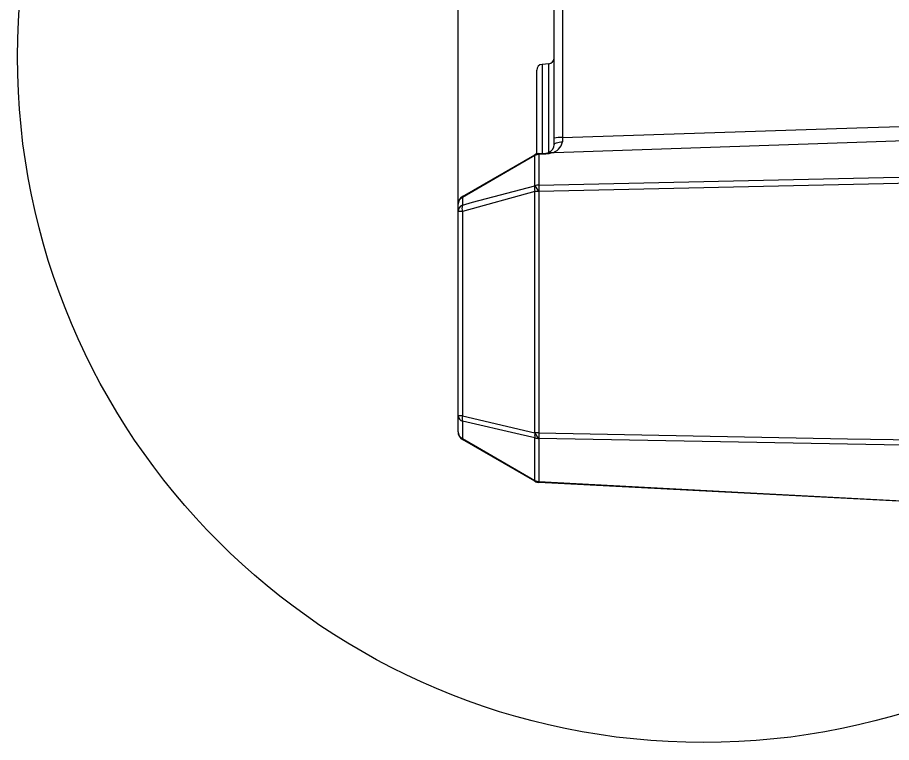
# Model space of a CAD drawing. Header units: millimetres. Extents: x 26 to 585, y 36 to 406.
# Drawn here: x 272.8 to 302.79, y 348.44 to 373.32 of the extents above; entities that cross this region are included whole.
import ezdxf

# ---------------------------------------------------------------- set-up
doc = ezdxf.new("R2010")
doc.units = ezdxf.units.MM
doc.styles.add('SLDTEXTSTYLE0', font='TXT', dxfattribs={"width": 0.605})
doc.dimstyles.new('SLDDIMSTYLE0', dxfattribs={"dimtxt": 3.5, "dimasz": 3.5, "dimexe": 0, "dimexo": 0.0625, "dimgap": 0.875, "dimtad": 1, "dimtoh": 1, "dimlfac": 10, "dimrnd": 1e-09, "dimzin": 12, "dimdsep": 46, "dimtxsty": 'SLDTEXTSTYLE0', "dimsah": 1, "dimcen": 0.09, "dimadec": 0, "dimazin": 0, "dimtfac": 1, "dimtdec": 3, "dimtofl": 0, "dimtmove": 0, "dimatfit": 3, "dimfxl": 1, "dimfrac": 2, "dimtolj": 1, "dimtzin": 12, "dimarcsym": 0})

# ---------------------------------------------------------------- blocks, each defined once
blk = doc.blocks.new('*D39')
at = {"color": 7, "linetype": 'Continuous', "lineweight": 0, "transparency": 16777216}
for p, q in [((287.911, 366.665), (287.911, 403.385)), ((304.611, 393.487), (304.611, 403.385)), ((304.611, 401.885), (287.911, 401.885))]:
    blk.add_line(p, q, dxfattribs=at)
for points in [[(287.911, 401.885), (291.411, 401.346), (291.411, 402.423)], [(304.611, 401.885), (301.111, 402.423), (301.111, 401.346)]]:
    blk.add_solid(points, dxfattribs=at)
at = {"color": 7, "linetype": 'Continuous', "lineweight": 0, "transparency": 16777216, "insert": (292.254, 406.397), "char_height": 3.5, "attachment_point": 1, "style": 'SLDTEXTSTYLE0'}
blk.add_mtext('167', dxfattribs=at)

msp = doc.modelspace()

# ---------------------------------------------------------------- linework, layer by layer
at = {"color": 7, "linetype": 'Continuous', "lineweight": 15}
for p, q in [((291.210989, 369.180987), (291.210989, 374.073384)), ((291.495288, 374.08906), (291.495288, 369.196663)), ((291.02842, 371.73029), (290.793558, 371.709738)), ((290.610989, 369.746266), (290.610989, 371.510504)), ((290.610989, 368.636332), (290.610989, 369.746266)), ((291.210989, 368.961368), (291.210989, 369.180987)), ((291.495288, 369.196663), (291.493472, 369.050191)), ((288.060989, 367.17299), (290.548614, 368.609224)), ((290.548614, 367.540691), (290.548614, 368.582986)), ((290.682914, 368.649004), (290.926689, 368.661783)), ((290.926689, 368.631587), (290.682914, 368.618748)), ((290.682914, 368.618748), (290.682914, 367.570076)), ((290.548614, 367.348836), (288.060989, 366.664503)), ((288.060989, 367.138896), (288.060989, 366.876743)), ((290.548614, 359.071527), (290.548614, 367.348836)), ((290.682914, 367.348836), (290.548614, 367.348836)), ((290.682914, 367.348836), (290.682914, 359.071527)), ((287.91099, 366.664503), (287.91099, 366.913185)), ((287.91099, 359.657619), (287.91099, 366.664503)), ((288.060989, 366.664503), (287.91099, 366.664503)), ((288.060989, 366.664503), (288.060989, 359.657619)), ((288.060989, 359.657619), (287.91099, 359.657619)), ((287.91099, 359.104798), (287.91099, 359.657619)), ((288.060989, 359.657619), (290.548614, 359.071527)), ((288.060989, 359.464095), (288.060989, 358.876632)), ((290.682914, 359.071527), (290.548614, 359.071527)), ((290.548614, 357.408766), (288.060989, 358.844993)), ((290.548614, 357.432262), (290.548614, 358.900509)), ((290.682914, 358.874319), (290.682914, 357.396082))]:
    msp.add_line(p, q, dxfattribs=at)
at = {"color": 8, "linetype": 'Continuous', "lineweight": 15}
for p, q in [((290.793558, 371.709738), (290.793558, 368.653653)), ((291.02842, 368.67734), (291.02842, 371.73029))]:
    msp.add_line(p, q, dxfattribs=at)
at = {"color": 7, "linetype": 'Continuous', "lineweight": 15, "flags": 128}
for points in [[(291.495288, 369.196663), (301.59984, 369.532249), (305.330072, 369.652567)], [(305.574167, 369.165752), (301.59984, 369.033358), (291.210989, 368.676684), (291.113231, 368.673251)], [(291.210989, 368.961368), (291.216334, 368.978093), (291.232178, 368.99421), (291.257957, 369.009171), (291.292751, 369.022415), (291.335323, 369.033501), (291.384154, 369.042001), (291.437504, 369.04764), (291.493472, 369.050191)], [(290.548614, 368.582986), (290.032811, 368.283866), (288.060989, 367.138896)], [(290.548614, 368.609224), (290.547337, 368.608067), (290.546424, 368.606303), (290.545874, 368.603907), (290.545691, 368.600915), (290.545874, 368.597315), (290.546424, 368.593118), (290.547337, 368.588338), (290.548614, 368.582986)], [(291.113231, 368.673251), (291.027114, 368.645857), (290.926689, 368.631587)], [(290.682914, 367.570076), (302.509076, 367.827366), (306.904196, 367.919586)], [(306.971588, 367.711089), (302.509076, 367.614529), (290.682914, 367.348836)], [(288.060989, 366.876743), (288.412533, 366.977296), (290.548614, 367.540691)], [(288.060989, 367.17299), (288.059316, 367.171488), (288.058118, 367.169175), (288.057396, 367.166052), (288.057156, 367.162154), (288.057396, 367.157469), (288.058118, 367.152009), (288.059316, 367.145822), (288.060989, 367.138896)], [(290.548614, 358.900509), (290.039069, 359.008692), (288.060989, 359.464095)], [(290.682914, 359.071527), (301.27646, 358.868633), (303.625623, 358.825062)], [(288.060989, 358.844993), (288.059441, 358.846388), (288.058331, 358.848534), (288.057665, 358.851419), (288.057443, 358.855043), (288.057665, 358.859394), (288.058331, 358.864448), (288.059441, 358.870206), (288.060989, 358.876632)], [(288.060989, 358.876632), (288.5761, 358.577118), (290.548614, 357.432262)], [(303.790816, 358.6345), (301.27646, 358.679364), (290.682914, 358.874319)], [(290.548614, 357.408766), (290.547474, 357.409797), (290.546658, 357.411377), (290.546167, 357.413516), (290.546004, 357.416199), (290.546167, 357.419423), (290.546658, 357.423178), (290.547474, 357.427464), (290.548614, 357.432262)], [(290.682914, 357.396082), (297.729365, 357.025109), (304.889673, 356.648348)], [(304.800545, 356.629107), (297.729365, 356.999693), (290.682914, 357.368986)]]:
    msp.add_lwpolyline(points, dxfattribs=at)
at = {"color": 7, "linetype": 'Continuous', "lineweight": 0}
msp.add_circle((296.33549, 371.983558), 23.539379, dxfattribs=at)
at = {"color": 7, "linetype": 'Continuous', "lineweight": 15}
for centre, radius, start, end in [((291.010989, 371.92953), 0.2, 275, 0), ((290.810989, 371.510505), 0.2, 95, 180), ((291.426875, 367.85155), 1.346852, 87.0884055, 99.2236849), ((290.910971, 368.961379), 0.300018, 291.3015945, 359.9978544), ((291.042385, 369.124972), 0.457243, 278.9134023, 350.5870874), ((290.62648, 368.462886), 0.165765, 70.0960957, 118.017398), ((290.697507, 368.2939), 0.325176, 92.5720895, 117.2505402), ((290.698615, 368.349417), 0.3, 93, 120), ((290.903948, 368.633876), 0.221552, 176.0847682, 183.9152318), ((291.147917, 368.646685), 0.221742, 176.0958465, 183.9041535), ((290.911024, 368.961281), 0.299908, 272.9942169, 291.2989239), ((291.056858, 368.572034), 0.115857, 60.8843952, 108.5711083), ((290.996015, 367.444763), 0.457569, 167.8983792, 192.1016208), ((290.695941, 367.188949), 0.38135, 91.9575994, 112.7263008), ((294.342439, 370.053453), 4.550503, 213.5176838, 216.466715), ((294.825595, 367.459456), 4.144158, 178.4704186, 181.5295814), ((288.210989, 366.913186), 0.3, 120, 180), ((288.167833, 366.905194), 0.256968, 114.5689, 178.217852), ((288.152448, 366.65298), 0.241733, 112.2312354, 177.2676837), ((288.465445, 366.770623), 0.418146, 165.2982666, 194.7017334), ((288.132645, 359.674529), 0.222299, 184.3625441, 251.1955495), ((288.505145, 359.560857), 0.454574, 167.7097852, 192.2902148), ((288.210989, 359.104803), 0.3, 180, 240), ((288.170759, 359.112185), 0.259875, 181.6287874, 245.0140503), ((291.031526, 358.986018), 0.490423, 169.9587483, 190.0412517), ((291.123377, 359.31861), 0.625622, 203.2622575, 225.2479043), ((295.193807, 358.972923), 4.511971, 178.7477665, 181.2522335), ((290.695366, 359.295602), 0.421467, 249.6231325, 268.3069368), ((290.697593, 357.71792), 0.322173, 242.456672, 267.3885241), ((290.696849, 357.572722), 0.204212, 223.4572379, 266.087133), ((290.698615, 357.668572), 0.3, 240, 267), ((290.882202, 357.382534), 0.199748, 176.1108583, 183.8891417)]:
    msp.add_arc(centre, radius, start, end, dxfattribs=at)

# ---------------------------------------------------------------- dimensions: what is measured, and where the dimension line sits
at = {"color": 7, "linetype": 'Continuous', "lineweight": 0}
dim = msp.add_linear_dim(base=(287.910989, 401.884783), p1=(304.610989, 393.487236), p2=(287.910989, 366.664501), dimstyle='SLDDIMSTYLE0', dxfattribs=at)
dim.commit()
dim.dimension.update_dxf_attribs({"geometry": '*D39', "text_midpoint": (296.260989, 401.884783), "dimtype": 160})

doc.saveas('drawing.dxf')
